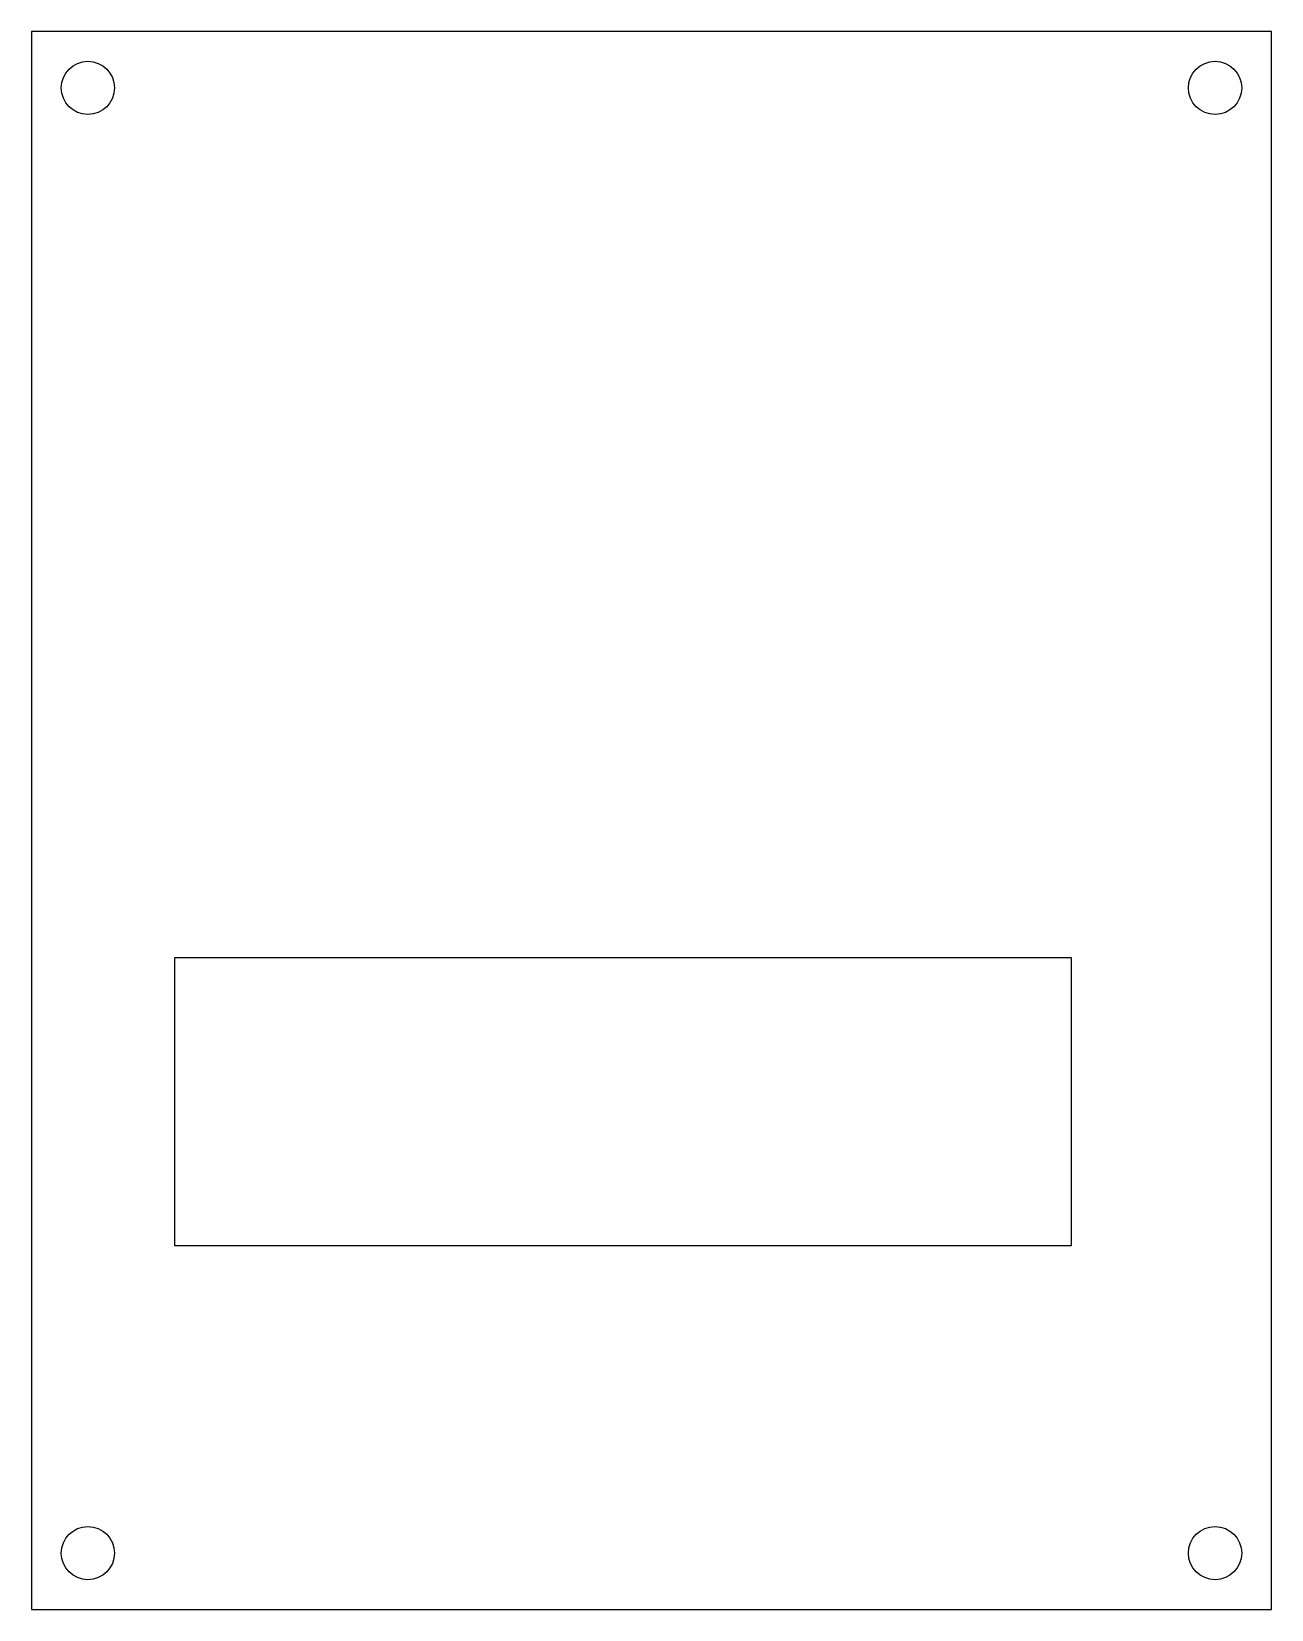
# Model space of a CAD drawing. Header units: millimetres. Extents: x -198 to -17, y 37 to 168.
# Drawn here: x -198.2 to -142.3, y 97.1 to 168.2 of the extents above; entities that cross this region are included whole.
import ezdxf

# ---------------------------------------------------------------- set-up
doc = ezdxf.new("R2010")
doc.units = ezdxf.units.MM
doc.layers.get('0').update_dxf_attribs({"linetype": 'CONTINUOUS'})

msp = doc.modelspace()

# ---------------------------------------------------------------- linework, layer by layer
for points in [[(-198.153, 168.231), (-198.153, 97.111), (-142.273, 97.111), (-142.273, 168.231)], [(-191.7, 126.5), (-151.3, 126.5), (-151.3, 113.5), (-191.7, 113.5)]]:
    msp.add_lwpolyline(points, close=True)
for centre in [(-195.613, 165.692), (-144.813, 165.692), (-195.613, 99.651), (-144.813, 99.651)]:
    msp.add_circle(centre, 1.2)

doc.saveas('drawing.dxf')
